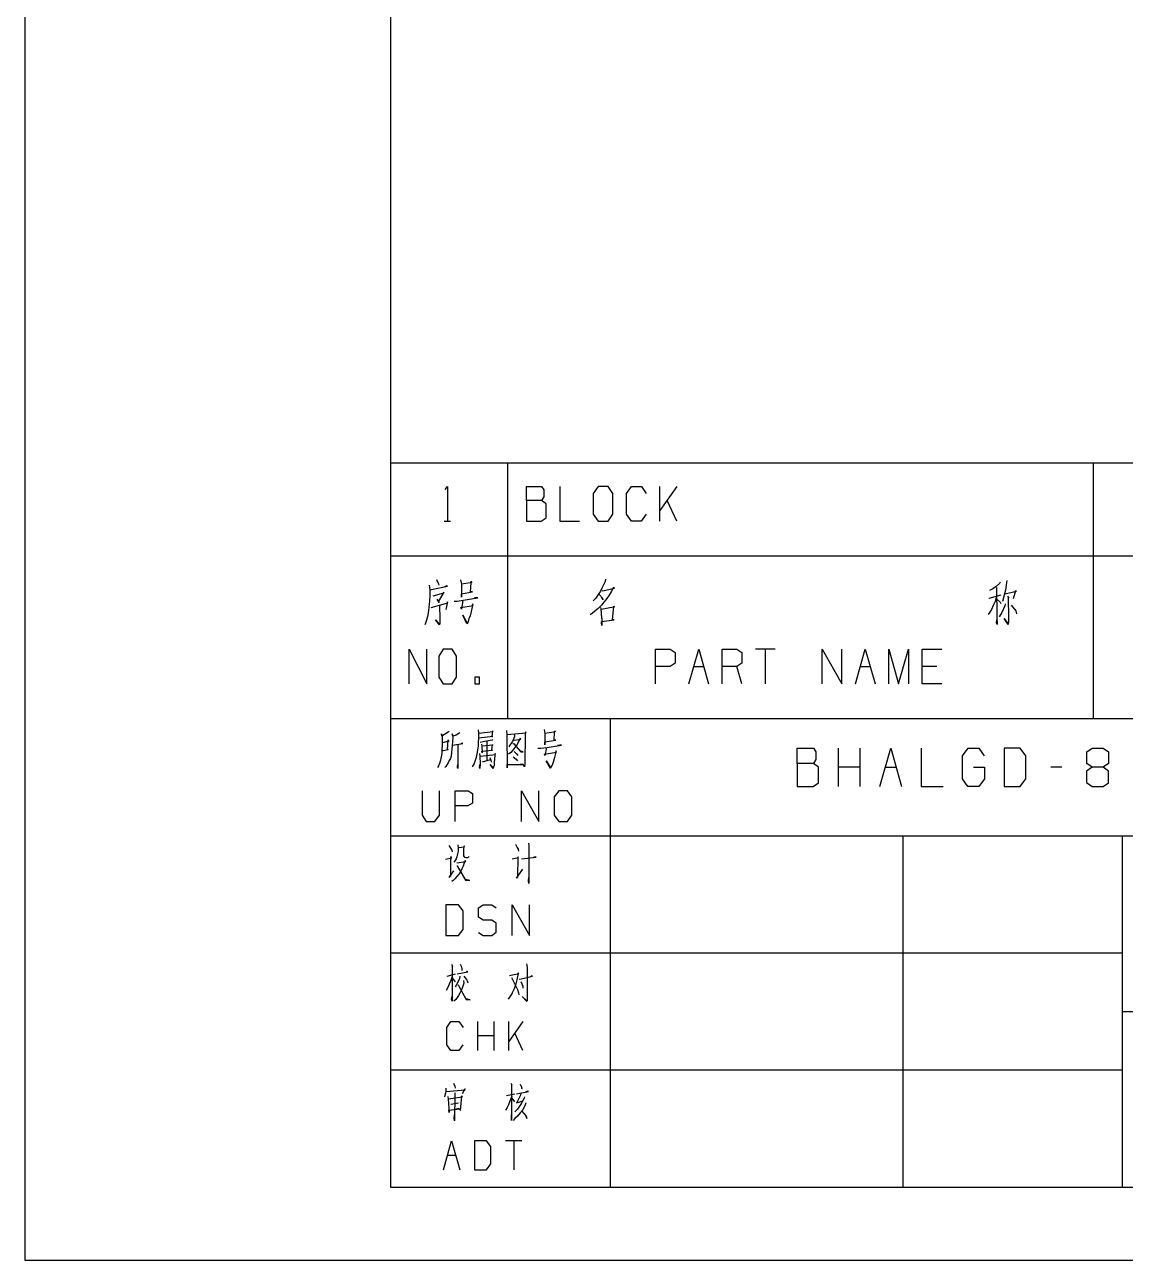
# Model space of a CAD drawing. Header units: millimetres. Extents: x 0 to 210, y 0 to 503.
# Drawn here: x 0 to 75.2, y 0 to 84.4 of the extents above; entities that cross this region are included whole.
import ezdxf

# ---------------------------------------------------------------- set-up
doc = ezdxf.new("R2010")
doc.units = ezdxf.units.MM
doc.layers.add('101', color=7, linetype='CONTINUOUS', true_color=0xffffff)

msp = doc.modelspace()

# ---------------------------------------------------------------- linework, layer by layer
at = {"layer": '101', "color": 133, "linetype": 'Continuous'}
for p, q in [((0, 297), (0, 0)), ((25, 292), (25, 5)), ((25, 37), (205, 37)), ((25, 37), (25, 5)), ((40, 37), (40, 5)), ((25, 29), (205, 29)), ((60, 29), (60, 5)), ((75, 29), (75, 5)), ((25, 21), (75, 21)), ((75, 17), (184, 17)), ((25, 13), (75, 13)), ((25, 5), (205, 5)), ((25, 5), (205, 5)), ((0, 0), (210, 0))]:
    msp.add_line(p, q, dxfattribs=at)
at = {"layer": '101', "color": 72, "linetype": 'Continuous'}
for p, q in [((25, 54.4625), (25, 48.1125)), ((25, 54.4625), (33, 54.4625)), ((33, 54.4625), (73, 54.4625)), ((33, 54.4625), (33, 48.1125)), ((73, 54.4625), (103, 54.4625)), ((73, 54.4625), (73, 48.1125)), ((28.73962, 52.65), (28.88102, 52.85)), ((28.88102, 52.85), (28.88102, 50.475)), ((34.29911, 51.9), (34.29911, 52.85)), ((34.29911, 52.85), (35.30659, 52.85)), ((35.30659, 52.85), (35.46566, 52.625)), ((35.46566, 52.625), (35.46566, 52.15)), ((36.57559, 52.85), (36.57559, 50.475)), ((39.18789, 52.85), (38.83439, 52.375)), ((38.83439, 52.375), (38.83439, 50.95)), ((39.85954, 52.85), (39.18789, 52.85)), ((40.19537, 52.375), (39.85954, 52.85)), ((40.19537, 50.95), (40.19537, 52.375)), ((41.12854, 52.375), (41.46436, 52.85)), ((41.12854, 50.95), (41.12854, 52.375)), ((41.46436, 52.85), (42.13601, 52.85)), ((42.13601, 52.85), (42.47184, 52.375)), ((43.40502, 50.475), (43.40502, 52.85)), ((44.57156, 52.85), (43.40502, 51.2)), ((35.30659, 51.9), (34.29911, 51.9)), ((34.29911, 51.9), (34.29911, 50.475)), ((35.46566, 52.15), (35.30659, 51.9)), ((35.62474, 51.675), (35.30659, 51.9)), ((35.62474, 50.7), (35.62474, 51.675)), ((44.57156, 50.475), (43.89992, 51.9)), ((35.28891, 50.475), (35.62474, 50.7)), ((38.83439, 50.95), (39.18789, 50.475)), ((39.85954, 50.475), (40.19537, 50.95)), ((41.46436, 50.475), (41.12854, 50.95)), ((42.45417, 50.95), (42.11834, 50.475)), ((28.66892, 50.475), (29.09312, 50.475)), ((34.29911, 50.475), (35.28891, 50.475)), ((36.57559, 50.475), (37.91889, 50.475)), ((39.18789, 50.475), (39.85954, 50.475)), ((42.11834, 50.475), (41.46436, 50.475)), ((25, 48.1125), (25, 37)), ((25, 48.1125), (33, 48.1125)), ((33, 48.1125), (73, 48.1125)), ((33, 48.1125), (33, 37)), ((73, 48.1125), (103, 48.1125)), ((73, 48.1125), (73, 37)), ((28.12806, 46.5), (28.23788, 46.3)), ((29.77578, 46.475), (29.83854, 46.175)), ((39.69086, 46.525), (39.67319, 46.35)), ((67.11462, 46.425), (67.09693, 46.3)), ((27.6417, 46.1), (27.67308, 45.8)), ((27.67308, 45.8), (27.67308, 45.45)), ((27.68877, 45.8), (28.89682, 46.05)), ((27.90841, 45.375), (28.63011, 45.575)), ((28.23788, 46.3), (28.28495, 46.2)), ((28.28495, 46.2), (28.30064, 46.1)), ((28.63011, 45.625), (28.28495, 45.025)), ((28.63011, 45.575), (28.63011, 45.625)), ((28.83406, 46.075), (28.69287, 46)), ((28.89682, 46.05), (28.83406, 46.075)), ((30.43472, 46.275), (29.83854, 46.175)), ((29.83854, 46.175), (29.83854, 45.3)), ((29.83854, 45.525), (30.59161, 45.65)), ((30.54454, 46.3), (30.43472, 46.275)), ((30.4661, 45.65), (30.49747, 46.275)), ((30.59161, 45.65), (30.4661, 45.65)), ((30.49747, 46.275), (30.51316, 46.375)), ((30.51316, 46.375), (30.54454, 46.3)), ((39.33736, 45.7), (39.19596, 45.475)), ((39.46109, 45.95), (39.33736, 45.7)), ((39.44341, 45.75), (39.49644, 45.725)), ((39.67319, 46.35), (39.46109, 45.95)), ((39.49644, 45.725), (40.29181, 45.9)), ((40.09739, 45.7), (39.93831, 45.425)), ((40.23878, 45.95), (40.09739, 45.7)), ((40.29181, 45.9), (40.23878, 45.95)), ((66.14249, 45.85), (65.93039, 45.75)), ((66.38994, 46.025), (66.14249, 45.85)), ((66.61971, 46.225), (66.38994, 46.025)), ((66.40762, 45.95), (66.42529, 43.975)), ((66.65506, 46.325), (66.61971, 46.225)), ((67.00856, 45.775), (66.93786, 45.425)), ((66.97321, 45.525), (67.76859, 45.7)), ((67.09693, 46.3), (67.00856, 45.775)), ((67.69788, 45.725), (67.53881, 45.175)), ((67.76859, 45.7), (67.69788, 45.725)), ((27.65739, 45.05), (27.62601, 44.575)), ((27.67308, 45.4), (27.65739, 45.05)), ((27.67308, 45.45), (27.67308, 45.4)), ((27.76721, 44.575), (28.91251, 44.9)), ((28.33202, 44.925), (28.17513, 45.15)), ((28.28495, 45.025), (28.33202, 44.925)), ((28.89682, 44.975), (28.77131, 44.45)), ((28.91251, 44.9), (28.89682, 44.975)), ((29.35218, 45.025), (29.55614, 45.025)), ((29.55614, 45.025), (29.96405, 45.075)), ((29.83854, 45.3), (29.83854, 45.525)), ((29.94836, 45.075), (29.83854, 44.475)), ((29.96405, 45.075), (30.96815, 45.25)), ((30.63868, 44.725), (30.59161, 44.825)), ((30.59161, 44.825), (30.59161, 44.725)), ((30.85832, 45.275), (30.70144, 45.225)), ((30.96815, 45.25), (30.85832, 45.275)), ((39.01921, 45.225), (38.84246, 45.05)), ((39.19596, 45.475), (39.01921, 45.225)), ((39.40806, 44.75), (39.19596, 44.525)), ((39.24899, 45.475), (39.28434, 45.45)), ((39.28434, 45.45), (39.47876, 45.225)), ((39.60249, 44.975), (39.40806, 44.75)), ((39.49644, 45.1), (39.42574, 45.275)), ((39.47876, 45.225), (39.49644, 45.1)), ((39.77924, 45.2), (39.60249, 44.975)), ((39.93831, 45.425), (39.77924, 45.2)), ((65.91271, 45.225), (66.72576, 45.45)), ((66.30156, 45), (66.17784, 44.725)), ((66.40762, 45.325), (66.30156, 45)), ((66.42529, 45.15), (66.65506, 44.95)), ((66.65506, 44.95), (66.70808, 44.85)), ((66.93786, 45.425), (66.81413, 45)), ((66.99088, 44.825), (66.97321, 44.7)), ((67.14996, 45.35), (67.23833, 45.225)), ((67.23833, 45.225), (67.20299, 45.25)), ((67.20299, 45.25), (67.22066, 43.925)), ((67.39742, 44.75), (67.71556, 44.35)), ((27.51619, 43.975), (27.45343, 43.725)), ((27.57894, 44.225), (27.51619, 43.975)), ((27.62601, 44.575), (27.57894, 44.225)), ((28.3477, 44.725), (28.36339, 43.8)), ((29.80716, 44.575), (30.63868, 44.725)), ((29.83854, 44.475), (29.80716, 44.575)), ((30.21507, 43.475), (29.93267, 44.05)), ((29.93267, 44.05), (30.23076, 43.52501)), ((30.43472, 44.02501), (30.35628, 43.8)), ((30.49747, 44.3), (30.43472, 44.02501)), ((30.59161, 44.725), (30.49747, 44.3)), ((38.78944, 44.2), (38.64803, 44.075)), ((38.93084, 44.3), (38.78944, 44.2)), ((38.96619, 44.325), (38.93084, 44.3)), ((39.19596, 44.525), (38.96619, 44.325)), ((39.33736, 44.575), (39.37271, 44.5)), ((39.37271, 44.5), (39.40806, 43.875)), ((40.23878, 44.6), (39.39038, 44.45)), ((40.16809, 43.75), (40.25646, 44.675)), ((40.29181, 44.625), (40.23878, 44.6)), ((40.25646, 44.675), (40.29181, 44.625)), ((65.96574, 44.3), (65.84201, 44.1)), ((66.07178, 44.45), (65.96574, 44.3)), ((66.17784, 44.725), (66.07178, 44.45)), ((66.42529, 43.975), (66.44296, 43.425)), ((66.77879, 44.25), (66.58436, 43.95)), ((66.97321, 44.7), (66.77879, 44.25)), ((67.22066, 43.925), (67.22066, 43.6)), ((67.71556, 44.35), (67.76859, 44.15)), ((27.39067, 43.52501), (27.34361, 43.40001)), ((27.45343, 43.725), (27.39067, 43.52501)), ((28.3477, 43.40001), (28.0653, 43.75)), ((28.0653, 43.75), (28.33202, 43.45)), ((28.36339, 43.52501), (28.3477, 43.40001)), ((28.36339, 43.8), (28.36339, 43.52501)), ((30.24645, 43.5), (30.21507, 43.475)), ((30.29352, 43.625), (30.24645, 43.5)), ((30.35628, 43.8), (30.29352, 43.625)), ((39.40806, 43.875), (39.42574, 43.8)), ((39.40806, 43.625), (40.27414, 43.75)), ((39.40806, 43.55), (39.40806, 43.625)), ((39.42574, 43.35), (39.40806, 43.55)), ((39.42574, 43.8), (39.42574, 43.35)), ((40.25646, 43.75), (40.16809, 43.75)), ((40.27414, 43.75), (40.25646, 43.75)), ((66.40762, 43.52501), (66.42529, 43.75)), ((66.44296, 43.425), (66.40762, 43.52501)), ((67.20299, 43.425), (66.92019, 43.825)), ((66.92019, 43.825), (67.20299, 43.475)), ((67.22066, 43.6), (67.20299, 43.425)), ((26.27955, 39.3625), (26.27955, 41.7375)), ((26.27955, 41.7375), (27.47192, 39.3625)), ((27.47192, 39.3625), (27.47192, 41.7375)), ((28.6019, 41.7375), (28.28812, 41.2625)), ((29.19808, 41.7375), (28.6019, 41.7375)), ((29.49617, 41.2625), (29.19808, 41.7375)), ((43.10605, 39.3625), (43.10605, 41.7375)), ((43.10605, 41.7375), (44.11353, 41.7375)), ((44.11353, 41.7375), (44.44935, 41.5125)), ((44.44935, 41.5125), (44.44935, 40.7875)), ((45.38252, 39.3625), (46.05417, 41.7375)), ((46.05417, 41.7375), (46.72582, 39.3625)), ((47.659, 39.3625), (47.659, 41.7375)), ((47.659, 41.7375), (48.66647, 41.7375)), ((48.66647, 41.7375), (49.0023, 41.5125)), ((49.0023, 41.5125), (49.0023, 40.7875)), ((51.27877, 41.7375), (49.93547, 41.7375)), ((50.60712, 41.7375), (50.60712, 39.3625)), ((54.48842, 39.3625), (54.48842, 41.7375)), ((54.48842, 41.7375), (55.83173, 39.3625)), ((55.83173, 39.3625), (55.83173, 41.7375)), ((56.7649, 39.3625), (57.43655, 41.7375)), ((57.43655, 41.7375), (58.1082, 39.3625)), ((59.04137, 39.3625), (59.04137, 41.7375)), ((59.04137, 41.7375), (59.71302, 39.3625)), ((59.71302, 39.3625), (60.38467, 41.7375)), ((60.38467, 41.7375), (60.38467, 39.3625)), ((61.31785, 39.3625), (61.31785, 41.7375)), ((61.31785, 41.7375), (62.66115, 41.7375)), ((28.28812, 41.2625), (28.28812, 39.8375)), ((29.49617, 39.8375), (29.49617, 41.2625)), ((44.09585, 40.5625), (43.10605, 40.5625)), ((44.44935, 40.7875), (44.09585, 40.5625)), ((45.71835, 40.5625), (46.39, 40.5625)), ((48.66647, 40.5625), (47.659, 40.5625)), ((49.0023, 40.7875), (48.66647, 40.5625)), ((49.0023, 39.3625), (48.66647, 40.5625)), ((57.10072, 40.5625), (57.77237, 40.5625)), ((62.32533, 40.5625), (61.31785, 40.5625)), ((28.28812, 39.8375), (28.6019, 39.3625)), ((29.19808, 39.3625), (29.49617, 39.8375)), ((31.06545, 39.8375), (30.76736, 39.8375)), ((30.76736, 39.8375), (30.76736, 39.3625)), ((31.06545, 39.3625), (31.06545, 39.8375)), ((28.6019, 39.3625), (29.19808, 39.3625)), ((30.76736, 39.3625), (31.06545, 39.3625)), ((62.66115, 39.3625), (61.31785, 39.3625)), ((25, 37), (33, 37)), ((33, 37), (73, 37)), ((73, 37), (103, 37)), ((28.50964, 35.78879), (28.47841, 35.96543)), ((28.47841, 35.96543), (28.52524, 35.78879)), ((28.93112, 36.07583), (28.50964, 35.78879)), ((28.52524, 35.78879), (28.52524, 35.21471)), ((28.97795, 35.45759), (28.54086, 35.34719)), ((28.8999, 34.86143), (28.94673, 35.54591)), ((28.99356, 36.11999), (28.93112, 36.07583)), ((28.94673, 35.54591), (28.97795, 35.45759)), ((29.24333, 35.78879), (29.21211, 35.96543)), ((29.21211, 35.96543), (29.24333, 35.70047)), ((29.24333, 35.70047), (29.22772, 35.43551)), ((29.47749, 35.85503), (29.24333, 35.78879)), ((29.72726, 36.03167), (29.47749, 35.85503)), ((30.99114, 36.23039), (31.00675, 36.03167)), ((31.00675, 35.67839), (30.99114, 35.34719)), ((31.00675, 36.03167), (31.00675, 35.67839)), ((31.99022, 35.76671), (31.02236, 35.65631)), ((31.03797, 36.00959), (32.00583, 36.11999)), ((31.55312, 35.45759), (31.33457, 35.41343)), ((31.94338, 35.52383), (31.55312, 35.45759)), ((31.95899, 36.16415), (31.91216, 35.76671)), ((31.91216, 35.76671), (31.99022, 35.76671)), ((31.99022, 35.56799), (31.94338, 35.52383)), ((32.00583, 36.11999), (31.95899, 36.16415)), ((32.91066, 36.18623), (32.94188, 35.89919)), ((32.94188, 35.89919), (32.97311, 33.62495)), ((32.9575, 35.89919), (34.26878, 36.03167)), ((33.47264, 35.76671), (33.33215, 35.43551)), ((33.39459, 35.54591), (33.45704, 35.52383)), ((33.45704, 35.52383), (33.89413, 35.59007)), ((33.47264, 35.87711), (33.47264, 35.76671)), ((33.8473, 35.65631), (33.64436, 35.23679)), ((33.89413, 35.59007), (33.8473, 35.65631)), ((34.19073, 35.89919), (34.17512, 33.91199)), ((34.22195, 36.09791), (34.19073, 35.89919)), ((34.26878, 36.03167), (34.22195, 36.09791)), ((35.48583, 36.25247), (35.54827, 35.98751)), ((36.14148, 36.07583), (35.54827, 35.98751)), ((35.54827, 35.98751), (35.54827, 35.21471)), ((35.54827, 35.41343), (36.29758, 35.52383)), ((36.25075, 36.09791), (36.14148, 36.07583)), ((36.1727, 35.52383), (36.20392, 36.07583)), ((36.29758, 35.52383), (36.1727, 35.52383)), ((36.20392, 36.07583), (36.21953, 36.16415)), ((36.21953, 36.16415), (36.25075, 36.09791)), ((28.49402, 34.61855), (28.4628, 34.37567)), ((28.50964, 34.86143), (28.49402, 34.61855)), ((28.52524, 35.21471), (28.50964, 34.86143)), ((28.55647, 34.79519), (28.58769, 34.81727)), ((28.58769, 34.81727), (28.94673, 34.88351)), ((28.94673, 34.88351), (28.8999, 34.86143)), ((29.16528, 34.68479), (29.13406, 34.44191)), ((29.1965, 34.90559), (29.16528, 34.68479)), ((29.21211, 35.14847), (29.1965, 34.90559)), ((29.22772, 35.43551), (29.21211, 35.14847)), ((29.22772, 35.17055), (29.93019, 35.30303)), ((29.58676, 35.21471), (29.58676, 33.58079)), ((29.88336, 35.32511), (29.80531, 35.28095)), ((29.93019, 35.30303), (29.88336, 35.32511)), ((30.94431, 34.83935), (30.89748, 34.59647)), ((30.97553, 35.12639), (30.94431, 34.83935)), ((30.99114, 35.34719), (30.97553, 35.12639)), ((31.0848, 34.61855), (31.10041, 34.41983)), ((31.33457, 35.41343), (31.13164, 35.36927)), ((31.20969, 35.25887), (31.2253, 35.10431)), ((31.99022, 35.17055), (31.2253, 35.10431)), ((31.2253, 35.10431), (31.25652, 34.66271)), ((31.24091, 34.77311), (31.97461, 34.83935)), ((31.25652, 34.66271), (31.24091, 34.77311)), ((31.58434, 35.43551), (31.56873, 34.13279)), ((31.91216, 34.83935), (31.95899, 35.23679)), ((31.97461, 34.83935), (31.91216, 34.83935)), ((31.95899, 35.23679), (31.99022, 35.17055)), ((32.14632, 34.61855), (32.13071, 34.50815)), ((32.17754, 34.55231), (32.14632, 34.61855)), ((33.20727, 34.68479), (33.05116, 34.57439)), ((33.16043, 35.17055), (33.08238, 35.06015)), ((33.33215, 35.43551), (33.16043, 35.17055)), ((33.34776, 34.83935), (33.20727, 34.68479)), ((33.48825, 35.01599), (33.34776, 34.83935)), ((33.36337, 35.30303), (33.4102, 35.30303)), ((33.4102, 35.30303), (33.89413, 34.72895)), ((33.44142, 34.75103), (33.61314, 34.59647)), ((33.64436, 35.23679), (33.48825, 35.01599)), ((33.89413, 34.77311), (33.81608, 34.81727)), ((34.06585, 34.72895), (33.89413, 34.77311)), ((33.89413, 34.72895), (34.06585, 34.72895)), ((35.06435, 34.97183), (35.26728, 34.97183)), ((35.26728, 34.97183), (35.67316, 35.01599)), ((35.51705, 34.57439), (36.34441, 34.70687)), ((35.54827, 35.21471), (35.54827, 35.41343)), ((35.65755, 35.01599), (35.54827, 34.48606)), ((35.67316, 35.01599), (36.67224, 35.17055)), ((36.29758, 34.70687), (36.20392, 34.33151)), ((36.34441, 34.70687), (36.29758, 34.79519)), ((36.29758, 34.79519), (36.29758, 34.70687)), ((36.56296, 35.19263), (36.40686, 35.14847)), ((36.67224, 35.17055), (36.56296, 35.19263)), ((52.78011, 33.93572), (52.78011, 34.98452)), ((52.78011, 34.98452), (53.89236, 34.98452)), ((53.89236, 34.98452), (54.06798, 34.73612)), ((54.06798, 34.73612), (54.06798, 34.21172)), ((55.60881, 32.36252), (55.60881, 34.98452)), ((57.09181, 32.36252), (57.09181, 34.98452)), ((58.4375, 32.36252), (59.179, 34.98452)), ((59.179, 34.98452), (59.92051, 32.36252)), ((61.2662, 34.98452), (61.2662, 32.36252)), ((64.07539, 34.46012), (64.46564, 34.98452)), ((64.46564, 34.98452), (65.18764, 34.98452)), ((65.18764, 34.98452), (65.55839, 34.46012)), ((68.01633, 34.98452), (66.92359, 34.98452)), ((66.92359, 34.98452), (66.92359, 32.36252)), ((68.40659, 34.46012), (68.01633, 34.98452)), ((72.58099, 34.73612), (72.93222, 34.98452)), ((72.58099, 33.93572), (72.58099, 34.73612)), ((72.93222, 34.98452), (73.69324, 34.98452)), ((73.69324, 34.98452), (74.06399, 34.73612)), ((74.06399, 34.73612), (74.06399, 33.93572)), ((28.27548, 33.77951), (28.21303, 33.64703)), ((28.35353, 33.93407), (28.27548, 33.77951)), ((28.41597, 34.15487), (28.35353, 33.93407)), ((28.4628, 34.37567), (28.41597, 34.15487)), ((28.85307, 33.84575), (28.77501, 33.73535)), ((28.93112, 33.97823), (28.85307, 33.84575)), ((29.00917, 34.13279), (28.93112, 33.97823)), ((29.08722, 34.26527), (29.00917, 34.13279)), ((29.13406, 34.44191), (29.08722, 34.26527)), ((29.57115, 33.69119), (29.58676, 33.86783)), ((30.71015, 33.93407), (30.58527, 33.69119)), ((30.7882, 34.13279), (30.71015, 33.93407)), ((30.85065, 34.33151), (30.7882, 34.13279)), ((30.89748, 34.59647), (30.85065, 34.33151)), ((31.0848, 33.66911), (31.11602, 33.88991)), ((31.10041, 34.41983), (31.11602, 33.91199)), ((31.11602, 33.91199), (31.10041, 33.58079)), ((31.11602, 34.44191), (32.17754, 34.55231)), ((31.28774, 34.04447), (31.83411, 34.19903)), ((31.78728, 34.33151), (31.84972, 34.15487)), ((32.00583, 33.58079), (31.80289, 33.86783)), ((31.80289, 33.86783), (32.02143, 33.64703)), ((31.84972, 34.15487), (31.88094, 34.02239)), ((32.06827, 33.80159), (32.03705, 33.69119)), ((32.08388, 34.00031), (32.06827, 33.80159)), ((32.13071, 34.50815), (32.08388, 34.00031)), ((32.97311, 33.62495), (32.9575, 33.86783)), ((32.9575, 33.86783), (34.06585, 33.86783)), ((33.37898, 34.37567), (33.58192, 34.22111)), ((33.58192, 34.22111), (33.67558, 34.11071)), ((33.61314, 34.59647), (33.69119, 34.48606)), ((33.98779, 33.88991), (33.83169, 33.86783)), ((34.06585, 33.86783), (33.98779, 33.88991)), ((34.15951, 33.69119), (34.05024, 33.86783)), ((34.17512, 33.91199), (34.15951, 33.69119)), ((35.54827, 34.48606), (35.51705, 34.57439)), ((35.92293, 33.60287), (35.64194, 34.11071)), ((35.64194, 34.11071), (35.93854, 33.64703)), ((36.06342, 33.88991), (36.00098, 33.73535)), ((36.14148, 34.08863), (36.06342, 33.88991)), ((36.20392, 34.33151), (36.14148, 34.08863)), ((53.89236, 33.93572), (52.78011, 33.93572)), ((52.78011, 33.93572), (52.78011, 32.36252)), ((54.06798, 34.21172), (53.89236, 33.93572)), ((54.2436, 33.68732), (53.89236, 33.93572)), ((64.07539, 32.88692), (64.07539, 34.46012)), ((68.40659, 32.88692), (68.40659, 34.46012)), ((72.93222, 33.68732), (72.58099, 33.93572)), ((74.06399, 33.93572), (73.69324, 33.68732)), ((28.77501, 33.73535), (28.69696, 33.64703)), ((29.58676, 33.58079), (29.57115, 33.69119)), ((31.10041, 33.58079), (31.0848, 33.66911)), ((32.03705, 33.69119), (32.00583, 33.58079)), ((35.95415, 33.62495), (35.92293, 33.60287)), ((36.00098, 33.73535), (35.95415, 33.62495)), ((54.2436, 32.61092), (54.2436, 33.68732)), ((57.09181, 33.68732), (55.60881, 33.68732)), ((58.80826, 33.68732), (59.54976, 33.68732)), ((64.8364, 33.68732), (65.5779, 33.68732)), ((65.5779, 33.68732), (65.5779, 32.88692)), ((70.86455, 33.68732), (70.12304, 33.68732)), ((72.93222, 33.68732), (72.56148, 33.41132)), ((72.56148, 33.41132), (72.56148, 32.63852)), ((73.69324, 33.68732), (72.93222, 33.68732)), ((74.06399, 33.41132), (73.69324, 33.68732)), ((74.06399, 32.61092), (74.06399, 33.41132)), ((27.14888, 32.06831), (27.14888, 30.39023)), ((28.33528, 30.39023), (28.33528, 32.06831)), ((29.41184, 29.97071), (29.41184, 32.06831)), ((29.41184, 32.06831), (30.30164, 32.06831)), ((30.30164, 32.06831), (30.59824, 31.86959)), ((33.93775, 29.97071), (33.93775, 32.06831)), ((33.93775, 32.06831), (35.12415, 29.97071)), ((35.12415, 29.97071), (35.12415, 32.06831)), ((36.49731, 32.06831), (36.1851, 31.64879)), ((37.09051, 32.06831), (36.49731, 32.06831)), ((37.38711, 31.64879), (37.09051, 32.06831)), ((52.78011, 32.36252), (53.87285, 32.36252)), ((53.87285, 32.36252), (54.2436, 32.61092)), ((61.2662, 32.36252), (62.74921, 32.36252)), ((64.44614, 32.36252), (64.07539, 32.88692)), ((65.20715, 32.36252), (64.44614, 32.36252)), ((65.5779, 32.88692), (65.20715, 32.36252)), ((66.92359, 32.36252), (68.01633, 32.36252)), ((68.01633, 32.36252), (68.40659, 32.88692)), ((72.56148, 32.63852), (72.93222, 32.36252)), ((72.93222, 32.36252), (73.69324, 32.36252)), ((73.69324, 32.36252), (74.06399, 32.61092)), ((30.59824, 31.22927), (30.28603, 31.03055)), ((30.59824, 31.86959), (30.59824, 31.22927)), ((36.1851, 31.64879), (36.1851, 30.39023)), ((37.38711, 30.39023), (37.38711, 31.64879)), ((27.14888, 30.39023), (27.42987, 29.97071)), ((28.02307, 29.97071), (28.33528, 30.39023)), ((30.28603, 31.03055), (29.41184, 31.03055)), ((36.1851, 30.39023), (36.49731, 29.97071)), ((37.09051, 29.97071), (37.38711, 30.39023)), ((27.42987, 29.97071), (28.02307, 29.97071)), ((36.49731, 29.97071), (37.09051, 29.97071)), ((28.99088, 28.32724), (29.1782, 28.01812)), ((29.1782, 28.01812), (29.20943, 27.88564)), ((29.6153, 27.95188), (29.58408, 27.75316)), ((29.59969, 28.3714), (29.6153, 28.17268)), ((29.6153, 28.17268), (29.6153, 27.95188)), ((29.63091, 28.19476), (30.0524, 28.23892)), ((30.02118, 28.30516), (29.97434, 28.12852)), ((29.97434, 28.12852), (29.97434, 27.97396)), ((29.97434, 27.97396), (29.97434, 27.84148)), ((30.0524, 28.23892), (30.02118, 28.30516)), ((33.5324, 28.41556), (33.65729, 28.19476)), ((33.65729, 28.19476), (33.71973, 28.08436)), ((33.71973, 28.08436), (33.75095, 27.95188)), ((34.4222, 28.4818), (34.43782, 28.32724)), ((34.43782, 28.32724), (34.43782, 25.74389)), ((28.75672, 27.39988), (29.1782, 27.4882)), ((29.10015, 27.39988), (29.08454, 26.22964)), ((29.11576, 27.57652), (29.10015, 27.39988)), ((29.1782, 27.4882), (29.11576, 27.57652)), ((29.41236, 27.31156), (29.33431, 27.20116)), ((29.47481, 27.42196), (29.41236, 27.31156)), ((29.53725, 27.55444), (29.47481, 27.42196)), ((29.58408, 27.75316), (29.53725, 27.55444)), ((29.53725, 27.13492), (30.14606, 27.24532)), ((30.03679, 27.13492), (29.95873, 26.91412)), ((29.97434, 27.84148), (29.97434, 27.68692)), ((29.97434, 27.68692), (29.98995, 27.62068)), ((29.98995, 27.62068), (30.02118, 27.55444)), ((30.02118, 27.55444), (30.08362, 27.53236)), ((30.09923, 27.31156), (30.03679, 27.13492)), ((30.08362, 27.53236), (30.16167, 27.51028)), ((30.14606, 27.24532), (30.09923, 27.31156)), ((30.16167, 27.51028), (30.27094, 27.51028)), ((30.27094, 27.51028), (30.33339, 27.53236)), ((30.33339, 27.53236), (30.38022, 27.57652)), ((33.29824, 27.42196), (33.73534, 27.51028)), ((33.70412, 27.55444), (33.6729, 26.18548)), ((33.73534, 27.51028), (33.70412, 27.55444)), ((33.93828, 27.42196), (34.95296, 27.53236)), ((34.89052, 27.55444), (34.76564, 27.51028)), ((34.95296, 27.53236), (34.89052, 27.55444)), ((29.00649, 26.14132), (29.33431, 26.605)), ((29.08454, 26.22964), (29.00649, 26.14132)), ((29.53725, 26.20756), (29.39675, 26.053)), ((29.52164, 26.9362), (29.55286, 26.9362)), ((29.67774, 26.3842), (29.53725, 26.20756)), ((29.55286, 26.9362), (30.13045, 25.96468)), ((29.80263, 26.58292), (29.67774, 26.3842)), ((29.88068, 26.73748), (29.80263, 26.58292)), ((29.95873, 26.91412), (29.88068, 26.73748)), ((33.61045, 26.09716), (34.03194, 26.7154)), ((33.6729, 26.18548), (33.61045, 26.09716)), ((29.28748, 25.9426), (29.19382, 25.87636)), ((29.39675, 26.053), (29.28748, 25.9426)), ((30.13045, 26.00884), (30.0524, 26.09716)), ((30.42705, 25.9426), (30.13045, 26.00884)), ((30.13045, 25.96468), (30.42705, 25.9426)), ((34.4222, 25.92052), (34.43782, 26.14132)), ((34.43782, 25.74389), (34.4222, 25.92052)), ((29.64652, 24.27556), (28.77233, 24.27556)), ((28.77233, 24.27556), (28.77233, 22.17796)), ((29.95873, 23.85604), (29.64652, 24.27556)), ((29.95873, 22.59748), (29.95873, 23.85604)), ((31.01968, 24.07684), (31.33189, 24.27556)), ((31.01968, 23.43652), (31.01968, 24.07684)), ((31.33189, 24.27556), (31.92509, 24.27556)), ((31.92509, 24.27556), (32.22169, 24.07684)), ((33.29824, 22.17796), (33.29824, 24.27556)), ((33.29824, 24.27556), (34.48465, 22.17796)), ((34.48465, 22.17796), (34.48465, 24.27556)), ((31.33189, 23.2378), (31.01968, 23.43652)), ((31.92509, 23.2378), (31.33189, 23.2378)), ((32.22169, 23.017), (31.92509, 23.2378)), ((32.22169, 22.39876), (32.22169, 23.017)), ((28.77233, 22.17796), (29.64652, 22.17796)), ((29.64652, 22.17796), (29.95873, 22.59748)), ((31.01968, 22.37668), (31.31628, 22.17796)), ((31.31628, 22.17796), (31.92509, 22.17796)), ((31.92509, 22.17796), (32.22169, 22.39876)), ((29.40892, 19.5379), (28.85279, 19.393)), ((29.16012, 20.221), (29.2333, 20.0968)), ((29.2333, 20.0968), (29.20403, 20.1382)), ((29.20403, 20.1382), (29.20403, 17.6956)), ((29.54063, 19.5586), (30.28701, 19.7035)), ((29.73088, 19.4137), (29.71625, 19.2481)), ((29.76015, 20.221), (29.84796, 20.0347)), ((29.84796, 20.0347), (29.87723, 19.9105)), ((29.87723, 19.9105), (29.87723, 19.7863)), ((30.00895, 19.4137), (30.18456, 19.186)), ((30.22847, 19.7242), (30.15529, 19.6828)), ((30.28701, 19.7035), (30.22847, 19.7242)), ((33.1251, 19.4551), (33.76904, 19.5793)), ((33.72513, 19.6414), (33.68123, 19.393)), ((33.76904, 19.5793), (33.72513, 19.6414)), ((33.84221, 19.2067), (34.69104, 19.4137)), ((34.29589, 20.2417), (34.32516, 20.014)), ((34.32516, 20.014), (34.32516, 18.4822)), ((34.6325, 19.4344), (34.57396, 19.393)), ((34.69104, 19.4137), (34.6325, 19.4344)), ((28.91133, 18.6271), (28.79425, 18.4201)), ((29.01377, 18.8548), (28.91133, 18.6271)), ((29.11622, 19.1032), (29.01377, 18.8548)), ((29.20403, 19.393), (29.11622, 19.1032)), ((29.21866, 19.2895), (29.42355, 19.0204)), ((29.46745, 18.7513), (29.40892, 18.6685)), ((29.5699, 18.9583), (29.46745, 18.7513)), ((29.71625, 19.2481), (29.5699, 18.9583)), ((29.59917, 18.8134), (29.64307, 18.772)), ((29.64307, 18.772), (30.15529, 17.8198)), ((29.92113, 18.6478), (29.83333, 18.4201)), ((30.00895, 18.9376), (29.92113, 18.6478)), ((29.99431, 19.1032), (30.00895, 18.9376)), ((30.18456, 19.186), (30.22847, 19.0825)), ((30.22847, 19.0825), (30.28701, 18.9583)), ((33.27145, 19.3102), (33.6666, 18.5029)), ((33.56415, 18.8755), (33.44707, 18.5443)), ((33.62269, 19.1446), (33.56415, 18.8755)), ((33.68123, 19.393), (33.62269, 19.1446)), ((33.79831, 19.2274), (33.84221, 19.2067)), ((33.90075, 19.0411), (34.03247, 18.7306)), ((34.03247, 18.7306), (34.0471, 18.5857)), ((29.17476, 17.8405), (29.20403, 18.0475)), ((29.20403, 17.6956), (29.17476, 17.8405)), ((29.45282, 17.8198), (29.32111, 17.6956)), ((29.55526, 17.944), (29.45282, 17.8198)), ((29.64307, 18.0889), (29.55526, 17.944)), ((29.73088, 18.2338), (29.64307, 18.0889)), ((29.83333, 18.4201), (29.73088, 18.2338)), ((30.16993, 17.8612), (30.09676, 17.944)), ((30.15529, 17.8198), (30.43336, 17.7991)), ((30.43336, 17.7991), (30.16993, 17.8612)), ((33.18364, 18.0475), (33.0373, 17.8405)), ((33.30072, 18.2338), (33.18364, 18.0475)), ((33.31536, 18.2752), (33.30072, 18.2338)), ((33.44707, 18.5443), (33.31536, 18.2752)), ((33.6666, 18.5029), (33.73977, 18.2752)), ((33.73977, 18.2752), (33.7544, 18.1303)), ((34.31053, 17.6749), (33.98856, 18.0061)), ((33.98856, 18.0061), (34.31053, 17.7163)), ((34.32516, 18.4822), (34.32516, 18.4408)), ((34.32516, 18.4408), (34.3398, 17.9233)), ((34.3398, 17.9233), (34.32516, 17.7163)), ((34.32516, 17.7163), (34.31053, 17.6749)), ((28.83815, 15.90505), (29.11622, 16.29835)), ((29.11622, 16.29835), (29.67234, 16.29835)), ((29.67234, 16.29835), (29.95041, 15.90505)), ((30.95968, 14.33185), (30.95968, 16.29835)), ((32.07193, 14.33185), (32.07193, 16.29835)), ((33.0812, 14.33185), (33.0812, 16.29835)), ((34.0471, 16.29835), (33.0812, 14.93215)), ((28.83815, 14.72515), (28.83815, 15.90505)), ((32.07193, 15.32545), (30.95968, 15.32545)), ((34.0471, 14.33185), (33.49097, 15.51175)), ((29.11622, 14.33185), (28.83815, 14.72515)), ((29.93577, 14.72515), (29.65771, 14.33185)), ((29.65771, 14.33185), (29.11622, 14.33185)), ((29.30314, 12.09737), (29.39095, 11.89037)), ((29.39095, 11.89037), (29.42022, 11.74547)), ((33.22422, 12.07667), (33.28276, 11.97317)), ((33.28276, 11.97317), (33.26812, 11.99387)), ((33.26812, 11.99387), (33.26812, 9.55127)), ((33.85352, 12.03527), (33.95596, 11.82827)), ((33.95596, 11.82827), (33.9706, 11.74547)), ((28.71774, 11.26937), (28.68847, 11.16587)), ((28.74701, 11.41427), (28.71774, 11.26937)), ((28.77628, 11.55917), (28.74701, 11.41427)), ((28.77628, 11.74547), (28.77628, 11.55917)), ((28.77628, 11.51777), (30.09343, 11.64197)), ((28.908, 11.18657), (28.93727, 11.00027)), ((28.93727, 11.00027), (28.99581, 10.08947)), ((29.88854, 11.14517), (28.96654, 11.00027)), ((29.36168, 11.45567), (29.39095, 11.41427)), ((29.39095, 11.41427), (29.37631, 9.53057)), ((29.77146, 10.23437), (29.85927, 11.22797)), ((29.85927, 11.22797), (29.88854, 11.14517)), ((30.06416, 11.70407), (29.88854, 11.37287)), ((30.09343, 11.64197), (30.06416, 11.70407)), ((33.48764, 11.35217), (32.91688, 11.22797)), ((33.28276, 11.20727), (33.15104, 10.87607)), ((33.28276, 11.06237), (33.47301, 10.81397)), ((33.60472, 11.37287), (34.42428, 11.53847)), ((33.88279, 11.26937), (33.634, 10.77257)), ((33.89742, 11.39357), (33.88279, 11.26937)), ((33.9706, 11.74547), (33.95596, 11.68337)), ((34.13158, 11.06237), (33.95596, 10.75187)), ((34.14621, 11.16587), (34.13158, 11.06237)), ((34.36574, 11.55917), (34.24866, 11.49707)), ((34.42428, 11.53847), (34.36574, 11.55917)), ((28.98117, 10.25507), (29.71292, 10.33787)), ((28.99581, 10.08947), (28.98117, 10.25507)), ((29.11288, 10.66907), (29.63974, 10.75187)), ((29.62511, 10.35857), (29.46412, 10.31717)), ((29.71292, 10.33787), (29.62511, 10.35857)), ((29.71292, 10.33787), (29.77146, 10.23437)), ((32.96079, 10.44137), (32.84371, 10.25507)), ((33.0486, 10.62767), (32.96079, 10.44137)), ((33.15104, 10.87607), (33.0486, 10.62767)), ((33.66327, 10.31717), (33.50228, 10.13087)), ((33.60472, 10.75187), (34.05841, 10.89677)), ((33.634, 10.77257), (33.60472, 10.75187)), ((33.80961, 10.52417), (33.66327, 10.31717)), ((33.94133, 10.73117), (33.80961, 10.52417)), ((34.02914, 10.27577), (33.85352, 10.06877)), ((33.95596, 10.75187), (33.94133, 10.73117)), ((33.9706, 10.19297), (34.26329, 9.84107)), ((34.20475, 10.60697), (34.02914, 10.27577)), ((34.24866, 10.75187), (34.20475, 10.60697)), ((29.34704, 9.71687), (29.37631, 9.94457)), ((29.37631, 9.53057), (29.34704, 9.71687)), ((33.25349, 9.73757), (33.26812, 9.94457)), ((33.26812, 9.55127), (33.25349, 9.73757)), ((33.50228, 9.67547), (33.37057, 9.55127)), ((33.66327, 9.84107), (33.50228, 9.67547)), ((33.85352, 10.06877), (33.66327, 9.84107)), ((34.32183, 9.67547), (34.23402, 9.88247)), ((34.26329, 9.84107), (34.32183, 9.67547)), ((28.6153, 6.18752), (29.17142, 8.15402)), ((29.17142, 8.15402), (29.72755, 6.18752)), ((31.55638, 8.15402), (30.73682, 8.15402)), ((30.73682, 8.15402), (30.73682, 6.18752)), ((31.84908, 7.76072), (31.55638, 8.15402)), ((31.84908, 6.58082), (31.84908, 7.76072)), ((33.9706, 8.15402), (32.85835, 8.15402)), ((33.41447, 8.15402), (33.41447, 6.18752)), ((28.89336, 7.18112), (29.44949, 7.18112)), ((30.73682, 6.18752), (31.55638, 6.18752)), ((31.55638, 6.18752), (31.84908, 6.58082))]:
    msp.add_line(p, q, dxfattribs=at)

doc.saveas('drawing.dxf')
